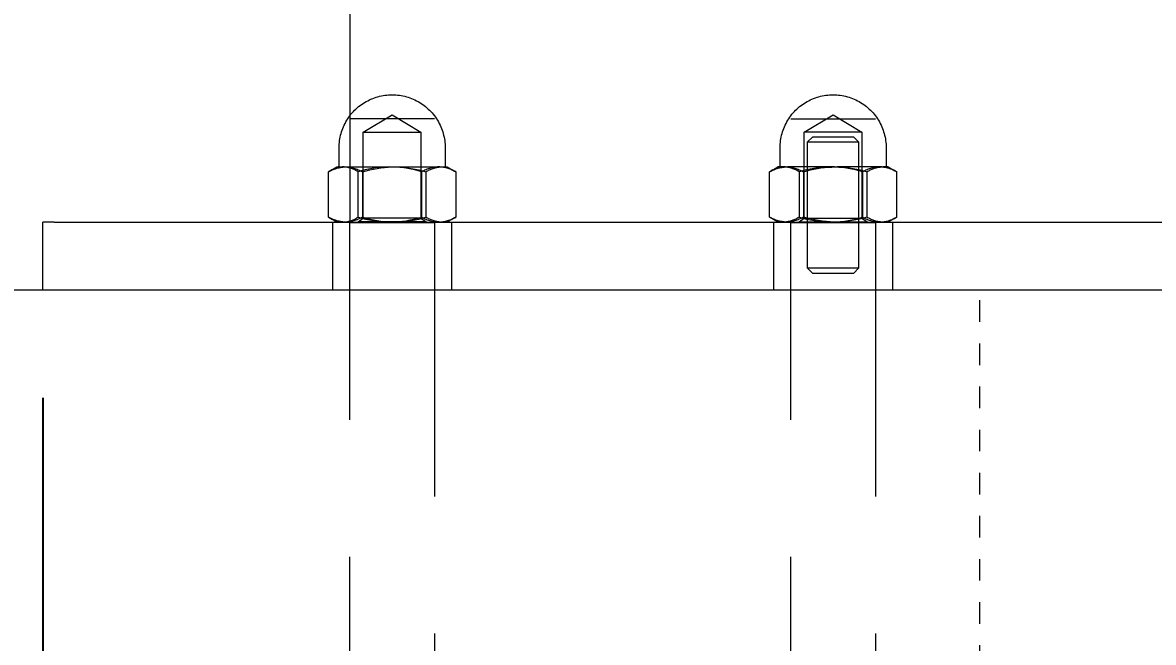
# Model space of a CAD drawing. Header units: inches. Extents: x -6 to 195, y -3 to 126.
# Drawn here: x 2.62 to 7.87, y 107 to 109.87 of the extents above; entities that cross this region are included whole.
import ezdxf

# ---------------------------------------------------------------- set-up
doc = ezdxf.new("R2010")
doc.units = ezdxf.units.IN
doc.linetypes.add('HIDDEN', pattern=[1.905, 1.27, -0.635])
for name, color, linetype, lineweight in [('ZANO_R', 7, 'Continuous', 0), ('ZANO_R_przerywana', 250, 'HIDDEN', 0), ('ZANO_W', 1, 'Continuous', 0)]:
    doc.layers.add(name, color=color, linetype=linetype, lineweight=lineweight)
doc.styles.get("Standard").update_dxf_attribs({"font": 'arial.ttf'})
doc.dimstyles.new('amerykanie', dxfattribs={"dimtxt": 50, "dimasz": 50, "dimexe": 0.5, "dimexo": 0.5, "dimgap": 1, "dimtad": 1, "dimdec": 0, "dimzin": 0, "dimlunit": 5, "dimtxsty": 'Standard', "dimcen": 0.09, "dimclrd": 1, "dimclre": 1, "dimclrt": 1, "dimazin": 0, "dimtfac": 1, "dimtdec": 0, "dimtmove": 0, "dimatfit": 3, "dimfxl": 1, "dimtzin": 0, "dimarcsym": 1})

# ---------------------------------------------------------------- blocks, each defined once
blk = doc.blocks.new('*D376')
at = {"layer": 'ZANO_W', "color": 1, "lineweight": -2}
for p, q in [((4.1156, 126.3483), (-3.0009, 126.3483)), ((-2.5009, 125.3483), (-2.5009, 109.6318)), ((2.2144, 108.6318), (-3.0009, 108.6318))]:
    blk.add_line(p, q, dxfattribs=at)
at = {"layer": 'ZANO_W', "color": 1}
for points in [[(-2.3342, 125.3483), (-2.6676, 125.3483), (-2.5009, 126.3483)], [(-2.6676, 109.6318), (-2.3342, 109.6318), (-2.5009, 108.6318)]]:
    blk.add_solid(points, dxfattribs=at)
at = {"layer": 'ZANO_W', "color": 1, "insert": (-3.8411, 117.49), "char_height": 1.625, "attachment_point": 5, "rotation": 90}
blk.add_mtext('17 11/16', dxfattribs=at)
blk = doc.blocks.new('*D377')
at = {"layer": 'ZANO_W', "color": 1, "lineweight": -2}
for p, q in [((2.7144, 108.1318), (2.7144, 100.9072)), ((82.5541, 108.1318), (82.5541, 100.9072)), ((3.7144, 101.4072), (81.5541, 101.4072))]:
    blk.add_line(p, q, dxfattribs=at)
at = {"layer": 'ZANO_W', "color": 1}
for points in [[(3.7144, 101.5739), (3.7144, 101.2405), (2.7144, 101.4072)], [(81.5541, 101.2405), (81.5541, 101.5739), (82.5541, 101.4072)]]:
    blk.add_solid(points, dxfattribs=at)
at = {"layer": 'ZANO_W', "color": 1, "insert": (42.6343, 102.748), "char_height": 1.625, "attachment_point": 5}
blk.add_mtext('79 13/16', dxfattribs=at)

msp = doc.modelspace()

# ---------------------------------------------------------------- linework, layer by layer
at = {"layer": 'ZANO_R'}
for p, q in [((4.13874, 124.45853), (4.13874, 109.43971)), ((4.28487, 109.53212), (4.29312, 109.53369)), ((4.29312, 109.53369), (4.30143, 109.53497)), ((4.30143, 109.53497), (4.30977, 109.53597)), ((4.30977, 109.53597), (4.31814, 109.53669)), ((4.31814, 109.53669), (4.32653, 109.53712)), ((4.32653, 109.53712), (4.33493, 109.53726)), ((4.33493, 109.53726), (4.34333, 109.53712)), ((4.34333, 109.53712), (4.35172, 109.53669)), ((4.35172, 109.53669), (4.3601, 109.53597)), ((4.3601, 109.53597), (4.36844, 109.53497)), ((4.36844, 109.53497), (4.37674, 109.53369)), ((4.37674, 109.53369), (4.385, 109.53212)), ((4.17322, 109.47666), (4.17964, 109.48208)), ((4.17964, 109.48208), (4.18625, 109.48727)), ((4.18625, 109.48727), (4.19303, 109.49223)), ((4.19303, 109.49223), (4.19998, 109.49696)), ((4.19998, 109.49696), (4.20708, 109.50144)), ((4.20708, 109.50144), (4.21433, 109.50569)), ((4.21433, 109.50569), (4.22173, 109.50968)), ((4.22173, 109.50968), (4.22925, 109.51341)), ((4.22925, 109.51341), (4.2369, 109.51689)), ((4.2369, 109.51689), (4.24466, 109.52011)), ((4.24466, 109.52011), (4.25253, 109.52306)), ((4.25253, 109.52306), (4.26049, 109.52574)), ((4.26049, 109.52574), (4.26855, 109.52814)), ((4.26855, 109.52814), (4.27667, 109.53027)), ((4.27667, 109.53027), (4.28487, 109.53212)), ((4.385, 109.53212), (4.39319, 109.53027)), ((4.39319, 109.53027), (4.40132, 109.52814)), ((4.40132, 109.52814), (4.40937, 109.52574)), ((4.40937, 109.52574), (4.41733, 109.52306)), ((4.41733, 109.52306), (4.4252, 109.52011)), ((4.4252, 109.52011), (4.43296, 109.51689)), ((4.43296, 109.51689), (4.44061, 109.51341)), ((4.44061, 109.51341), (4.44814, 109.50968)), ((4.44814, 109.50968), (4.45553, 109.50569)), ((4.45553, 109.50569), (4.46278, 109.50144)), ((4.46278, 109.50144), (4.46989, 109.49696)), ((4.46989, 109.49696), (4.47683, 109.49223)), ((4.47683, 109.49223), (4.48361, 109.48727)), ((4.48361, 109.48727), (4.49022, 109.48208)), ((4.49022, 109.48208), (4.49665, 109.47666)), ((4.12918, 109.42616), (4.13391, 109.4331)), ((4.13391, 109.4331), (4.13887, 109.43988)), ((4.13887, 109.43988), (4.14406, 109.44649)), ((4.14406, 109.44649), (4.14947, 109.45292)), ((4.14947, 109.45292), (4.1551, 109.45915)), ((4.1551, 109.45915), (4.16094, 109.46519)), ((4.16094, 109.46519), (4.16698, 109.47103)), ((4.16698, 109.47103), (4.17322, 109.47666)), ((4.49665, 109.47666), (4.50288, 109.47103)), ((4.50288, 109.47103), (4.50893, 109.46519)), ((4.50893, 109.46519), (4.51476, 109.45915)), ((4.51476, 109.45915), (4.52039, 109.45292)), ((4.52039, 109.45292), (4.52581, 109.44649)), ((4.52581, 109.44649), (4.531, 109.43988)), ((4.531, 109.43988), (4.53596, 109.4331)), ((4.53596, 109.4331), (4.54069, 109.42616)), ((4.10308, 109.3736), (4.10603, 109.38147)), ((4.10603, 109.38147), (4.10924, 109.38923)), ((4.10924, 109.38923), (4.11272, 109.39688)), ((4.11272, 109.39688), (4.11646, 109.40441)), ((4.11646, 109.40441), (4.12045, 109.4118)), ((4.12045, 109.4118), (4.12469, 109.41905)), ((4.12469, 109.41905), (4.12918, 109.42616)), ((4.54069, 109.42616), (4.54517, 109.41905)), ((4.54517, 109.41905), (4.54942, 109.4118)), ((4.54942, 109.4118), (4.55341, 109.40441)), ((4.55341, 109.40441), (4.55715, 109.39688)), ((4.55715, 109.39688), (4.56062, 109.38923)), ((4.56062, 109.38923), (4.56384, 109.38147)), ((4.56384, 109.38147), (4.56679, 109.3736)), ((4.09016, 109.31637), (4.09116, 109.32471)), ((4.09116, 109.32471), (4.09245, 109.33301)), ((4.09245, 109.33301), (4.09402, 109.34126)), ((4.09402, 109.34126), (4.09587, 109.34946)), ((4.09587, 109.34946), (4.09799, 109.35759)), ((4.09799, 109.35759), (4.1004, 109.36564)), ((4.1004, 109.36564), (4.10308, 109.3736)), ((4.56679, 109.3736), (4.56947, 109.36564)), ((4.56947, 109.36564), (4.57187, 109.35759)), ((4.57187, 109.35759), (4.574, 109.34946)), ((4.574, 109.34946), (4.57585, 109.34126)), ((4.57585, 109.34126), (4.57742, 109.33301)), ((4.57742, 109.33301), (4.5787, 109.32471)), ((4.5787, 109.32471), (4.57971, 109.31637)), ((4.08887, 109.2912), (4.08901, 109.2996)), ((4.08887, 109.20734), (4.08887, 109.2912)), ((4.08901, 109.2996), (4.08944, 109.30799)), ((4.08944, 109.30799), (4.09016, 109.31637)), ((4.57971, 109.31637), (4.58042, 109.30799)), ((4.58042, 109.30799), (4.58085, 109.2996)), ((4.58085, 109.2996), (4.581, 109.2912)), ((4.581, 109.2912), (4.581, 109.20734)), ((4.04327, 109.18215), (4.03967, 109.17976)), ((4.03967, 108.96957), (4.03967, 109.17976)), ((4.04694, 109.18441), (4.04327, 109.18215)), ((4.05069, 109.18656), (4.04694, 109.18441)), ((4.04809, 109.18476), (4.07903, 109.20262)), ((4.0545, 109.18857), (4.05069, 109.18656)), ((4.05838, 109.19046), (4.0545, 109.18857)), ((4.06232, 109.19222), (4.05838, 109.19046)), ((4.06632, 109.19385), (4.06232, 109.19222)), ((4.07037, 109.19535), (4.06632, 109.19385)), ((4.07446, 109.19671), (4.07037, 109.19535)), ((4.0786, 109.19794), (4.07446, 109.19671)), ((4.08278, 109.19903), (4.0786, 109.19794)), ((4.07903, 109.20262), (4.07903, 109.20262)), ((4.07903, 109.20262), (4.07903, 109.20262)), ((4.07903, 109.20262), (4.07903, 109.20262)), ((4.07903, 109.20262), (4.07904, 109.20262)), ((4.07904, 109.20262), (4.07909, 109.20262)), ((4.07909, 109.20262), (4.07937, 109.20262)), ((4.07937, 109.20262), (4.08059, 109.20262)), ((4.08059, 109.20262), (4.08556, 109.20262)), ((4.08699, 109.19998), (4.08278, 109.19903)), ((4.0848, 109.20269), (4.08496, 109.20271)), ((4.08496, 109.20271), (4.08512, 109.20274)), ((4.08512, 109.20274), (4.08528, 109.20277)), ((4.08528, 109.20277), (4.08543, 109.20281)), ((4.08543, 109.20281), (4.08559, 109.20286)), ((4.08556, 109.20262), (4.10476, 109.20262)), ((4.08559, 109.20286), (4.08574, 109.20291)), ((4.08574, 109.20291), (4.08589, 109.20297)), ((4.08589, 109.20297), (4.08604, 109.20303)), ((4.08604, 109.20303), (4.08618, 109.20309)), ((4.08618, 109.20309), (4.08633, 109.20316)), ((4.08633, 109.20316), (4.08647, 109.20324)), ((4.08647, 109.20324), (4.08661, 109.20332)), ((4.08661, 109.20332), (4.08675, 109.20341)), ((4.08675, 109.20341), (4.08688, 109.2035)), ((4.08688, 109.2035), (4.08701, 109.20359)), ((4.09123, 109.20079), (4.08699, 109.19998)), ((4.08701, 109.20359), (4.08714, 109.20369)), ((4.08714, 109.20369), (4.08726, 109.20379)), ((4.08726, 109.20379), (4.08738, 109.2039)), ((4.08738, 109.2039), (4.08749, 109.20401)), ((4.08749, 109.20401), (4.08761, 109.20413)), ((4.08761, 109.20413), (4.08771, 109.20425)), ((4.08771, 109.20425), (4.08782, 109.20437)), ((4.08782, 109.20437), (4.08792, 109.2045)), ((4.08792, 109.2045), (4.08801, 109.20463)), ((4.08801, 109.20463), (4.0881, 109.20476)), ((4.0881, 109.20476), (4.08819, 109.2049)), ((4.08819, 109.2049), (4.08827, 109.20503)), ((4.08827, 109.20503), (4.08835, 109.20518)), ((4.08835, 109.20518), (4.08842, 109.20532)), ((4.08842, 109.20532), (4.08848, 109.20547)), ((4.08848, 109.20547), (4.08854, 109.20562)), ((4.08854, 109.20562), (4.0886, 109.20577)), ((4.0886, 109.20577), (4.08865, 109.20592)), ((4.08865, 109.20592), (4.0887, 109.20607)), ((4.0887, 109.20607), (4.08874, 109.20623)), ((4.08874, 109.20623), (4.08877, 109.20639)), ((4.08877, 109.20639), (4.0888, 109.20654)), ((4.0888, 109.20654), (4.08883, 109.2067)), ((4.08883, 109.2067), (4.08885, 109.20686)), ((4.08885, 109.20686), (4.08886, 109.20702)), ((4.08886, 109.20702), (4.08887, 109.20718)), ((4.08887, 109.20718), (4.08887, 109.20734)), ((4.09549, 109.20146), (4.09123, 109.20079)), ((4.09977, 109.20199), (4.09549, 109.20146)), ((4.10407, 109.20237), (4.09977, 109.20199)), ((4.10838, 109.20262), (4.10407, 109.20237)), ((4.11269, 109.20237), (4.10838, 109.20262)), ((4.11097, 109.20262), (4.31664, 109.20262)), ((4.11699, 109.20199), (4.11269, 109.20237)), ((4.12127, 109.20146), (4.11699, 109.20199)), ((4.12553, 109.20079), (4.12127, 109.20146)), ((4.12977, 109.19998), (4.12553, 109.20079)), ((4.13398, 109.19903), (4.12977, 109.19998)), ((4.13816, 109.19794), (4.13398, 109.19903)), ((4.1423, 109.19671), (4.13816, 109.19794)), ((4.14639, 109.19535), (4.1423, 109.19671)), ((4.15044, 109.19386), (4.14639, 109.19535)), ((4.15444, 109.19223), (4.15044, 109.19386)), ((4.15838, 109.19046), (4.15444, 109.19223)), ((4.16225, 109.18857), (4.15838, 109.19046)), ((4.16607, 109.18656), (4.16225, 109.18857)), ((4.16982, 109.18441), (4.16607, 109.18656)), ((4.17349, 109.18215), (4.16982, 109.18441)), ((4.17709, 109.17976), (4.17349, 109.18215)), ((4.19309, 109.18437), (4.17709, 109.17976)), ((4.17709, 108.96957), (4.17709, 109.17976)), ((4.20923, 109.18847), (4.19309, 109.18437)), ((4.2255, 109.19205), (4.20923, 109.18847)), ((4.24187, 109.19512), (4.2255, 109.19205)), ((4.25832, 109.19767), (4.24187, 109.19512)), ((4.27485, 109.19969), (4.25832, 109.19767)), ((4.29144, 109.20119), (4.27485, 109.19969)), ((4.30807, 109.20217), (4.29144, 109.20119)), ((4.32472, 109.20262), (4.30807, 109.20217)), ((4.34136, 109.20217), (4.32472, 109.20262)), ((4.32903, 109.20262), (4.54687, 109.20262)), ((4.35799, 109.20119), (4.34136, 109.20217)), ((4.37457, 109.19969), (4.35799, 109.20119)), ((4.39111, 109.19766), (4.37457, 109.19969)), ((4.40756, 109.19511), (4.39111, 109.19766)), ((4.42393, 109.19205), (4.40756, 109.19511)), ((4.4402, 109.18846), (4.42393, 109.19205)), ((4.45634, 109.18437), (4.4402, 109.18846)), ((4.47234, 109.17976), (4.45634, 109.18437)), ((4.47716, 109.18249), (4.47234, 109.17976)), ((4.47234, 108.96957), (4.47234, 109.17976)), ((4.48206, 109.18506), (4.47716, 109.18249)), ((4.48705, 109.18747), (4.48206, 109.18506)), ((4.49211, 109.1897), (4.48705, 109.18747)), ((4.49725, 109.19177), (4.49211, 109.1897)), ((4.50245, 109.19366), (4.49725, 109.19177)), ((4.50771, 109.19537), (4.50245, 109.19366)), ((4.51303, 109.19691), (4.50771, 109.19537)), ((4.5184, 109.19828), (4.51303, 109.19691)), ((4.5238, 109.19946), (4.5184, 109.19828)), ((4.52925, 109.20046), (4.5238, 109.19946)), ((4.53472, 109.20127), (4.52925, 109.20046)), ((4.54022, 109.20191), (4.53472, 109.20127)), ((4.54574, 109.20235), (4.54022, 109.20191)), ((4.55127, 109.20262), (4.54574, 109.20235)), ((4.5568, 109.20235), (4.55127, 109.20262)), ((4.55354, 109.20262), (4.59083, 109.20262)), ((4.56231, 109.20191), (4.5568, 109.20235)), ((4.56781, 109.20127), (4.56231, 109.20191)), ((4.57329, 109.20046), (4.56781, 109.20127)), ((4.57873, 109.19946), (4.57329, 109.20046)), ((4.58414, 109.19828), (4.57873, 109.19946)), ((4.581, 109.20734), (4.581, 109.20718)), ((4.581, 109.20718), (4.58101, 109.20702)), ((4.58101, 109.20702), (4.58102, 109.20685)), ((4.58102, 109.20685), (4.58104, 109.20669)), ((4.58104, 109.20669), (4.58107, 109.20653)), ((4.58107, 109.20653), (4.5811, 109.20637)), ((4.5811, 109.20637), (4.58113, 109.20621)), ((4.58113, 109.20621), (4.58117, 109.20605)), ((4.58117, 109.20605), (4.58122, 109.2059)), ((4.58122, 109.2059), (4.58128, 109.20574)), ((4.58128, 109.20574), (4.58133, 109.20559)), ((4.58133, 109.20559), (4.5814, 109.20544)), ((4.5814, 109.20544), (4.58146, 109.20529)), ((4.58146, 109.20529), (4.58154, 109.20514)), ((4.58154, 109.20514), (4.58162, 109.205)), ((4.58162, 109.205), (4.5817, 109.20486)), ((4.5817, 109.20486), (4.58179, 109.20472)), ((4.58179, 109.20472), (4.58188, 109.20459)), ((4.58188, 109.20459), (4.58198, 109.20446)), ((4.58198, 109.20446), (4.58208, 109.20433)), ((4.58208, 109.20433), (4.58219, 109.20421)), ((4.58219, 109.20421), (4.5823, 109.20409)), ((4.5823, 109.20409), (4.58241, 109.20397)), ((4.58241, 109.20397), (4.58253, 109.20386)), ((4.58253, 109.20386), (4.58265, 109.20375)), ((4.58265, 109.20375), (4.58278, 109.20364)), ((4.58278, 109.20364), (4.58291, 109.20355)), ((4.58291, 109.20355), (4.58304, 109.20345)), ((4.58304, 109.20345), (4.58318, 109.20336)), ((4.58318, 109.20336), (4.58332, 109.20327)), ((4.58332, 109.20327), (4.58346, 109.20319)), ((4.58346, 109.20319), (4.58361, 109.20312)), ((4.58361, 109.20312), (4.58375, 109.20305)), ((4.58375, 109.20305), (4.5839, 109.20298)), ((4.5839, 109.20298), (4.58405, 109.20292)), ((4.58405, 109.20292), (4.58421, 109.20287)), ((4.58951, 109.19692), (4.58414, 109.19828)), ((4.58421, 109.20287), (4.58436, 109.20282)), ((4.58436, 109.20282), (4.58452, 109.20277)), ((4.58452, 109.20277), (4.58468, 109.20273)), ((4.58468, 109.20273), (4.58484, 109.2027)), ((4.59482, 109.19538), (4.58951, 109.19692)), ((4.59084, 109.20262), (4.62399, 109.18348)), ((4.60009, 109.19366), (4.59482, 109.19538)), ((4.60529, 109.19177), (4.60009, 109.19366)), ((4.61042, 109.1897), (4.60529, 109.19177)), ((4.61549, 109.18747), (4.61042, 109.1897)), ((4.62047, 109.18506), (4.61549, 109.18747)), ((4.62538, 109.18249), (4.62047, 109.18506)), ((4.62399, 109.18348), (4.63019, 109.17976)), ((4.63019, 109.17976), (4.62538, 109.18249)), ((4.63019, 109.17976), (4.63019, 108.96957)), ((4.03967, 108.96957), (4.04341, 108.96711)), ((4.04341, 108.96711), (4.04723, 108.96477)), ((4.04723, 108.96477), (4.05112, 108.96256)), ((4.07903, 108.94671), (4.04811, 108.96456)), ((4.05112, 108.96256), (4.05509, 108.96049)), ((4.05509, 108.96049), (4.05912, 108.95856)), ((4.05912, 108.95856), (4.06322, 108.95676)), ((4.06322, 108.95676), (4.06738, 108.9551)), ((4.15044, 108.95548), (4.15443, 108.95711)), ((4.15443, 108.95711), (4.15837, 108.95887)), ((4.15837, 108.95887), (4.16225, 108.96076)), ((4.16225, 108.96076), (4.16607, 108.96278)), ((4.16607, 108.96278), (4.16982, 108.96492)), ((4.16982, 108.96492), (4.17349, 108.96718)), ((4.17349, 108.96718), (4.17709, 108.96957)), ((4.17709, 108.96957), (4.19451, 108.96459)), ((4.19451, 108.96459), (4.2121, 108.96022)), ((4.2121, 108.96022), (4.22982, 108.95644)), ((4.22982, 108.95644), (4.24767, 108.95327)), ((4.40128, 108.9532), (4.41925, 108.95637)), ((4.41925, 108.95637), (4.4371, 108.96016)), ((4.4371, 108.96016), (4.4548, 108.96456)), ((4.4548, 108.96456), (4.47234, 108.96957)), ((4.47234, 108.96957), (4.47724, 108.96682)), ((4.47724, 108.96682), (4.48222, 108.96423)), ((4.48222, 108.96423), (4.48729, 108.9618)), ((4.48729, 108.9618), (4.49244, 108.95955)), ((4.49244, 108.95955), (4.49765, 108.95747)), ((4.49765, 108.95747), (4.50294, 108.95556)), ((4.50294, 108.95556), (4.50828, 108.95383)), ((4.62399, 108.96586), (4.59084, 108.94671)), ((4.59875, 108.95525), (4.60419, 108.95718)), ((4.60419, 108.95718), (4.60955, 108.95929)), ((4.60955, 108.95929), (4.61484, 108.9616)), ((4.61484, 108.9616), (4.62005, 108.96408)), ((4.62005, 108.96408), (4.62517, 108.96674)), ((4.63019, 108.96957), (4.62399, 108.96586)), ((4.62517, 108.96674), (4.63019, 108.96957)), ((2.71445, 108.63175), (2.71445, 108.94671)), ((2.7672, 108.94671), (2.71454, 108.94671)), ((2.7672, 108.94671), (11.23176, 108.94671)), ((4.06738, 108.9551), (4.07159, 108.95358)), ((4.07159, 108.95358), (4.07585, 108.95221)), ((4.07585, 108.95221), (4.08015, 108.95098)), ((4.08015, 108.95098), (4.08449, 108.9499)), ((4.08449, 108.9499), (4.08887, 108.94897)), ((4.08887, 108.94897), (4.09328, 108.94818)), ((4.09328, 108.94818), (4.09771, 108.94755)), ((4.09771, 108.94755), (4.10216, 108.94706)), ((4.10216, 108.94706), (4.10662, 108.94673)), ((4.10838, 108.94671), (4.11269, 108.94696)), ((4.11269, 108.94696), (4.11699, 108.94734)), ((4.11699, 108.94734), (4.12127, 108.94787)), ((4.12127, 108.94787), (4.12553, 108.94854)), ((4.12553, 108.94854), (4.12977, 108.94935)), ((4.12977, 108.94935), (4.13398, 108.9503)), ((4.13398, 108.9503), (4.13816, 108.95139)), ((4.13816, 108.95139), (4.1423, 108.95262)), ((4.1423, 108.95262), (4.14639, 108.95398)), ((4.14639, 108.95398), (4.15044, 108.95548)), ((4.24767, 108.95327), (4.26561, 108.95072)), ((4.26561, 108.95072), (4.28363, 108.94877)), ((4.28363, 108.94877), (4.3017, 108.94745)), ((4.3017, 108.94745), (4.31981, 108.94674)), ((4.32864, 108.94673), (4.34688, 108.94741)), ((4.34688, 108.94741), (4.36507, 108.94871)), ((4.36507, 108.94871), (4.38322, 108.95064)), ((4.38322, 108.95064), (4.40128, 108.9532)), ((4.50828, 108.95383), (4.51368, 108.95228)), ((4.51368, 108.95228), (4.51912, 108.9509)), ((4.51912, 108.9509), (4.52461, 108.94971)), ((4.52461, 108.94971), (4.53014, 108.94871)), ((4.53014, 108.94871), (4.5357, 108.94788)), ((4.5357, 108.94788), (4.54128, 108.94724)), ((4.54128, 108.94724), (4.54687, 108.94679)), ((4.55354, 108.94673), (4.5593, 108.94711)), ((4.5593, 108.94711), (4.56504, 108.94769)), ((4.56504, 108.94769), (4.57075, 108.94846)), ((4.57075, 108.94846), (4.57644, 108.94943)), ((4.57644, 108.94943), (4.58209, 108.9506)), ((4.58209, 108.9506), (4.58769, 108.95195)), ((4.58769, 108.95195), (4.59325, 108.95351)), ((4.59325, 108.95351), (4.59875, 108.95525)), ((-1.4632, 108.63175), (10.34783, 108.63175))]:
    msp.add_line(p, q, dxfattribs=at)
msp.add_lwpolyline([(-5.57761, 108.63175), (188.97026, 108.63175)], dxfattribs=at)
at = {"layer": 'ZANO_R_przerywana'}
for p, q in [((6.3306, 109.53212), (6.33885, 109.53369)), ((6.33885, 109.53369), (6.34716, 109.53497)), ((6.34716, 109.53497), (6.3555, 109.53597)), ((6.3555, 109.53597), (6.36387, 109.53669)), ((6.36387, 109.53669), (6.37226, 109.53712)), ((6.37226, 109.53712), (6.38066, 109.53726)), ((6.38066, 109.53726), (6.38906, 109.53712)), ((6.38906, 109.53712), (6.39745, 109.53669)), ((6.39745, 109.53669), (6.40583, 109.53597)), ((6.40583, 109.53597), (6.41417, 109.53497)), ((6.41417, 109.53497), (6.42247, 109.53369)), ((6.42247, 109.53369), (6.43073, 109.53212)), ((6.21895, 109.47666), (6.22537, 109.48208)), ((6.22537, 109.48208), (6.23198, 109.48727)), ((6.23198, 109.48727), (6.23876, 109.49223)), ((6.23876, 109.49223), (6.24571, 109.49696)), ((6.24571, 109.49696), (6.25281, 109.50144)), ((6.25281, 109.50144), (6.26006, 109.50569)), ((6.26006, 109.50569), (6.26746, 109.50968)), ((6.26746, 109.50968), (6.27498, 109.51341)), ((6.27498, 109.51341), (6.28263, 109.51689)), ((6.28263, 109.51689), (6.29039, 109.52011)), ((6.29039, 109.52011), (6.29826, 109.52306)), ((6.29826, 109.52306), (6.30622, 109.52574)), ((6.30622, 109.52574), (6.31428, 109.52814)), ((6.31428, 109.52814), (6.3224, 109.53027)), ((6.3224, 109.53027), (6.3306, 109.53212)), ((6.43073, 109.53212), (6.43892, 109.53027)), ((6.43892, 109.53027), (6.44705, 109.52814)), ((6.44705, 109.52814), (6.4551, 109.52574)), ((6.4551, 109.52574), (6.46306, 109.52306)), ((6.46306, 109.52306), (6.47093, 109.52011)), ((6.47093, 109.52011), (6.47869, 109.51689)), ((6.47869, 109.51689), (6.48634, 109.51341)), ((6.48634, 109.51341), (6.49387, 109.50968)), ((6.49387, 109.50968), (6.50126, 109.50569)), ((6.50126, 109.50569), (6.50851, 109.50144)), ((6.50851, 109.50144), (6.51562, 109.49696)), ((6.51562, 109.49696), (6.52256, 109.49223)), ((6.52256, 109.49223), (6.52934, 109.48727)), ((6.52934, 109.48727), (6.53595, 109.48208)), ((6.53595, 109.48208), (6.54238, 109.47666)), ((4.13874, 109.43971), (4.13874, 108.94671)), ((4.20115, 109.36408), (4.33493, 109.44447)), ((4.33493, 109.44447), (4.46871, 109.36408)), ((6.17491, 109.42616), (6.17964, 109.4331)), ((6.17964, 109.4331), (6.1846, 109.43988)), ((6.1846, 109.43988), (6.18979, 109.44649)), ((6.18979, 109.44649), (6.1952, 109.45292)), ((6.1952, 109.45292), (6.20083, 109.45915)), ((6.20083, 109.45915), (6.20667, 109.46519)), ((6.20667, 109.46519), (6.21271, 109.47103)), ((6.21271, 109.47103), (6.21895, 109.47666)), ((6.2469, 109.36409), (6.38066, 109.44447)), ((6.38066, 109.44447), (6.51442, 109.36409)), ((6.54238, 109.47666), (6.54861, 109.47103)), ((6.54861, 109.47103), (6.55465, 109.46519)), ((6.55465, 109.46519), (6.56049, 109.45915)), ((6.56049, 109.45915), (6.56612, 109.45292)), ((6.56612, 109.45292), (6.57154, 109.44649)), ((6.57154, 109.44649), (6.57673, 109.43988)), ((6.57673, 109.43988), (6.58169, 109.4331)), ((6.58169, 109.4331), (6.58642, 109.42616)), ((4.39719, 109.42593), (4.13812, 109.42593)), ((4.49382, 109.42593), (4.39719, 109.42593)), ((4.52287, 109.42593), (4.49382, 109.42593)), ((4.52987, 109.42593), (4.52287, 109.42593)), ((4.53143, 109.42593), (4.52987, 109.42593)), ((4.53174, 109.42593), (4.53143, 109.42593)), ((4.53178, 109.42593), (4.53174, 109.42593)), ((4.53175, 109.42593), (4.53177, 109.42593)), ((4.53177, 109.42593), (4.53178, 109.42593)), ((4.53178, 109.42593), (4.53178, 109.42593)), ((6.14881, 109.3736), (6.15175, 109.38147)), ((6.15175, 109.38147), (6.15497, 109.38923)), ((6.15497, 109.38923), (6.15845, 109.39688)), ((6.15845, 109.39688), (6.16219, 109.40441)), ((6.16219, 109.40441), (6.16618, 109.4118)), ((6.16618, 109.4118), (6.17042, 109.41905)), ((6.17042, 109.41905), (6.17491, 109.42616)), ((6.18382, 109.42593), (6.51126, 109.42593)), ((6.51126, 109.42593), (6.57751, 109.42593)), ((6.58642, 109.42616), (6.5909, 109.41905)), ((6.5909, 109.41905), (6.59515, 109.4118)), ((6.59515, 109.4118), (6.59914, 109.40441)), ((6.59914, 109.40441), (6.60288, 109.39688)), ((6.60288, 109.39688), (6.60635, 109.38923)), ((6.60635, 109.38923), (6.60957, 109.38147)), ((6.60957, 109.38147), (6.61252, 109.3736)), ((4.20107, 108.96425), (4.20107, 109.36404)), ((4.20108, 109.36404), (4.32959, 109.36404)), ((4.32959, 109.36404), (4.46879, 109.36404)), ((4.46879, 109.36404), (4.46879, 109.36404)), ((4.46879, 109.36404), (4.46879, 108.96425)), ((6.13589, 109.31637), (6.13689, 109.32471)), ((6.13689, 109.32471), (6.13818, 109.33301)), ((6.13818, 109.33301), (6.13975, 109.34126)), ((6.13975, 109.34126), (6.1416, 109.34946)), ((6.1416, 109.34946), (6.14372, 109.35759)), ((6.14372, 109.35759), (6.14613, 109.36564)), ((6.14613, 109.36564), (6.14881, 109.3736)), ((6.2468, 108.96425), (6.2468, 109.36404)), ((6.49917, 109.36404), (6.24681, 109.36404)), ((6.24681, 109.36404), (6.24681, 109.36404)), ((6.26255, 109.31858), (6.28438, 109.34041)), ((6.4288, 109.34041), (6.28438, 109.34041)), ((6.47694, 109.34041), (6.4288, 109.34041)), ((6.47694, 109.34041), (6.49877, 109.31858)), ((6.51452, 109.36404), (6.49917, 109.36404)), ((6.51452, 109.36404), (6.51452, 108.96425)), ((6.61252, 109.3736), (6.6152, 109.36564)), ((6.6152, 109.36564), (6.6176, 109.35759)), ((6.6176, 109.35759), (6.61973, 109.34946)), ((6.61973, 109.34946), (6.62158, 109.34126)), ((6.62158, 109.34126), (6.62315, 109.33301)), ((6.62315, 109.33301), (6.62443, 109.32471)), ((6.62443, 109.32471), (6.62544, 109.31637)), ((6.1346, 109.2912), (6.13474, 109.2996)), ((6.1346, 109.20734), (6.1346, 109.2912)), ((6.13474, 109.2996), (6.13517, 109.30799)), ((6.13517, 109.30799), (6.13589, 109.31637)), ((6.26255, 109.31858), (6.43972, 109.31858)), ((6.26255, 108.73232), (6.26255, 109.31858)), ((6.43972, 109.31858), (6.49877, 109.31858)), ((6.49877, 109.31858), (6.49877, 108.73232)), ((6.62544, 109.31637), (6.62615, 109.30799)), ((6.62615, 109.30799), (6.62658, 109.2996)), ((6.62658, 109.2996), (6.62673, 109.2912)), ((6.62673, 109.2912), (6.62673, 109.20734)), ((4.03967, 109.17976), (4.04485, 109.18266)), ((4.04485, 109.18266), (4.05013, 109.18538)), ((4.05013, 109.18538), (4.0555, 109.18792)), ((4.0555, 109.18792), (4.06096, 109.19026)), ((4.06096, 109.19026), (4.06649, 109.19241)), ((4.06649, 109.19241), (4.0721, 109.19437)), ((4.0721, 109.19437), (4.07777, 109.19614)), ((4.07777, 109.19614), (4.0835, 109.1977)), ((4.0835, 109.1977), (4.08928, 109.19906)), ((4.08928, 109.19906), (4.0951, 109.20023)), ((4.0951, 109.20023), (4.10096, 109.20118)), ((4.10096, 109.20118), (4.10685, 109.20194)), ((4.10685, 109.20194), (4.11276, 109.20248)), ((4.11356, 109.20252), (4.11442, 109.20255)), ((4.12308, 109.20254), (4.12867, 109.20208)), ((4.12867, 109.20208), (4.13425, 109.20144)), ((4.13425, 109.20144), (4.1398, 109.20061)), ((4.1398, 109.20061), (4.14531, 109.19961)), ((4.14531, 109.19961), (4.1508, 109.19841)), ((4.1508, 109.19841), (4.15624, 109.19704)), ((4.15624, 109.19704), (4.16163, 109.19549)), ((4.16163, 109.19549), (4.16697, 109.19376)), ((4.16697, 109.19376), (4.17224, 109.19185)), ((4.17224, 109.19185), (4.17745, 109.18977)), ((4.17745, 109.18977), (4.18259, 109.18752)), ((4.18259, 109.18752), (4.18765, 109.1851)), ((4.18765, 109.1851), (4.19263, 109.18251)), ((4.19263, 109.18251), (4.19752, 109.17976)), ((4.19752, 109.17976), (4.21421, 109.18453)), ((4.19752, 109.17976), (4.19752, 108.96957)), ((4.21421, 109.18453), (4.23104, 109.18875)), ((4.23104, 109.18875), (4.248, 109.19242)), ((4.248, 109.19242), (4.26507, 109.19554)), ((4.26507, 109.19554), (4.28223, 109.19811)), ((4.28223, 109.19811), (4.29947, 109.20013)), ((4.29947, 109.20013), (4.31676, 109.20158)), ((4.31676, 109.20158), (4.3341, 109.20248)), ((4.3358, 109.20252), (4.33712, 109.20255)), ((4.35317, 109.20254), (4.37088, 109.20174)), ((4.37088, 109.20174), (4.38856, 109.20034)), ((4.38856, 109.20034), (4.40618, 109.19836)), ((4.40618, 109.19836), (4.42373, 109.1958)), ((4.42373, 109.1958), (4.44118, 109.19265)), ((4.44118, 109.19265), (4.45852, 109.18893)), ((4.45852, 109.18893), (4.47573, 109.18463)), ((4.47573, 109.18463), (4.49278, 109.17976)), ((4.49278, 109.17976), (4.49658, 109.18225)), ((4.49278, 108.96957), (4.49278, 109.17976)), ((4.49658, 109.18225), (4.50047, 109.18461)), ((4.50047, 109.18461), (4.50443, 109.18683)), ((4.50443, 109.18683), (4.50847, 109.18892)), ((4.50847, 109.18892), (4.51257, 109.19088)), ((4.51257, 109.19088), (4.51674, 109.19269)), ((4.51674, 109.19269), (4.52097, 109.19437)), ((4.52097, 109.19437), (4.52525, 109.1959)), ((4.52525, 109.1959), (4.52958, 109.19728)), ((4.52958, 109.19728), (4.53395, 109.19852)), ((4.53395, 109.19852), (4.53836, 109.19961)), ((4.53836, 109.19961), (4.54281, 109.20056)), ((4.54281, 109.20056), (4.54729, 109.20135)), ((4.54729, 109.20135), (4.55179, 109.20199)), ((4.55179, 109.20199), (4.5563, 109.20248)), ((4.5571, 109.20252), (4.55764, 109.20254)), ((4.5651, 109.20255), (4.56937, 109.2022)), ((4.56937, 109.2022), (4.57363, 109.2017)), ((4.57363, 109.2017), (4.57786, 109.20106)), ((4.57786, 109.20106), (4.58207, 109.20027)), ((4.58207, 109.20027), (4.58625, 109.19934)), ((4.58625, 109.19934), (4.5904, 109.19826)), ((4.5904, 109.19826), (4.5945, 109.19705)), ((4.5945, 109.19705), (4.59857, 109.1957)), ((4.59857, 109.1957), (4.60258, 109.19421)), ((4.60258, 109.19421), (4.60654, 109.19258)), ((4.60654, 109.19258), (4.61045, 109.19082)), ((4.61045, 109.19082), (4.61429, 109.18892)), ((4.61429, 109.18892), (4.61806, 109.1869)), ((4.61806, 109.1869), (4.62176, 109.18475)), ((6.0916, 109.18348), (6.0854, 109.17976)), ((6.0854, 109.17976), (6.09022, 109.18249)), ((6.0854, 108.96957), (6.0854, 109.17976)), ((6.09022, 109.18249), (6.09512, 109.18506)), ((6.0916, 109.18348), (6.12476, 109.20262)), ((6.09747, 109.18687), (6.09376, 109.18471)), ((6.09512, 109.18506), (6.10011, 109.18747)), ((6.10125, 109.18889), (6.09747, 109.18687)), ((6.10011, 109.18747), (6.10517, 109.1897)), ((6.10509, 109.19079), (6.10125, 109.18889)), ((6.109, 109.19256), (6.10509, 109.19079)), ((6.10517, 109.1897), (6.11031, 109.19177)), ((6.11297, 109.19419), (6.109, 109.19256)), ((6.11031, 109.19177), (6.11551, 109.19366)), ((6.11699, 109.19568), (6.11297, 109.19419)), ((6.11551, 109.19366), (6.12077, 109.19538)), ((6.12106, 109.19704), (6.11699, 109.19568)), ((6.12077, 109.19538), (6.12609, 109.19692)), ((6.12517, 109.19825), (6.12106, 109.19704)), ((6.16014, 109.20262), (6.12476, 109.20262)), ((6.12932, 109.19933), (6.12517, 109.19825)), ((6.12609, 109.19692), (6.13145, 109.19828)), ((6.1335, 109.20026), (6.12932, 109.19933)), ((6.13021, 109.20268), (6.1346, 109.20734)), ((6.13145, 109.19828), (6.13686, 109.19946)), ((6.13772, 109.20105), (6.1335, 109.20026)), ((6.13686, 109.19946), (6.14231, 109.20046)), ((6.14196, 109.20169), (6.13772, 109.20105)), ((6.14622, 109.20219), (6.14196, 109.20169)), ((6.14231, 109.20046), (6.14778, 109.20127)), ((6.15049, 109.20255), (6.14622, 109.20219)), ((6.14778, 109.20127), (6.15328, 109.20191)), ((6.15328, 109.20191), (6.1588, 109.20235)), ((6.15846, 109.20252), (6.15615, 109.2026)), ((6.1588, 109.20235), (6.16433, 109.20262)), ((6.16381, 109.20199), (6.15929, 109.20248)), ((6.16831, 109.20135), (6.16381, 109.20199)), ((6.16433, 109.20262), (6.16986, 109.20235)), ((6.17279, 109.20056), (6.16831, 109.20135)), ((6.38657, 109.20262), (6.16872, 109.20262)), ((6.16986, 109.20235), (6.17537, 109.20191)), ((6.17723, 109.19961), (6.17279, 109.20056)), ((6.17537, 109.20191), (6.18087, 109.20127)), ((6.18164, 109.19852), (6.17723, 109.19961)), ((6.18087, 109.20127), (6.18635, 109.20046)), ((6.18602, 109.19728), (6.18164, 109.19852)), ((6.19035, 109.1959), (6.18602, 109.19728)), ((6.18635, 109.20046), (6.19179, 109.19946)), ((6.19463, 109.19437), (6.19035, 109.1959)), ((6.19179, 109.19946), (6.1972, 109.19828)), ((6.19885, 109.19269), (6.19463, 109.19437)), ((6.1972, 109.19828), (6.20256, 109.19691)), ((6.20302, 109.19088), (6.19885, 109.19269)), ((6.20256, 109.19691), (6.20788, 109.19537)), ((6.20713, 109.18893), (6.20302, 109.19088)), ((6.21116, 109.18683), (6.20713, 109.18893)), ((6.20788, 109.19537), (6.21314, 109.19366)), ((6.21512, 109.18461), (6.21116, 109.18683)), ((6.21314, 109.19366), (6.21835, 109.19177)), ((6.21901, 109.18225), (6.21512, 109.18461)), ((6.21835, 109.19177), (6.22348, 109.1897)), ((6.22282, 109.17976), (6.21901, 109.18225)), ((6.23987, 109.18463), (6.22282, 109.17976)), ((6.22282, 109.17976), (6.22282, 108.96957)), ((6.22348, 109.1897), (6.22855, 109.18747)), ((6.22855, 109.18747), (6.23353, 109.18506)), ((6.23353, 109.18506), (6.23844, 109.18249)), ((6.23844, 109.18249), (6.24325, 109.17976)), ((6.25707, 109.18893), (6.23987, 109.18463)), ((6.24325, 109.17976), (6.25925, 109.18437)), ((6.24325, 109.17976), (6.24325, 108.96957)), ((6.27441, 109.19265), (6.25707, 109.18893)), ((6.25925, 109.18437), (6.2754, 109.18846)), ((6.29186, 109.1958), (6.27441, 109.19265)), ((6.2754, 109.18846), (6.29166, 109.19205)), ((6.29166, 109.19205), (6.30803, 109.19512)), ((6.30941, 109.19836), (6.29186, 109.1958)), ((6.30803, 109.19512), (6.32449, 109.19766)), ((6.32703, 109.20035), (6.30941, 109.19836)), ((6.32449, 109.19766), (6.34102, 109.19969)), ((6.34471, 109.20174), (6.32703, 109.20035)), ((6.34102, 109.19969), (6.35761, 109.20119)), ((6.36243, 109.20255), (6.34471, 109.20174)), ((6.35761, 109.20119), (6.37423, 109.20217)), ((6.37423, 109.20217), (6.39088, 109.20262)), ((6.37986, 109.20252), (6.37847, 109.20255)), ((6.3988, 109.20159), (6.38146, 109.20248)), ((6.39088, 109.20262), (6.40753, 109.20217)), ((6.41609, 109.20013), (6.3988, 109.20159)), ((6.60522, 109.20262), (6.3989, 109.20262)), ((6.40753, 109.20217), (6.42415, 109.20119)), ((6.43334, 109.19812), (6.41609, 109.20013)), ((6.42415, 109.20119), (6.44074, 109.19969)), ((6.4505, 109.19555), (6.43334, 109.19812)), ((6.44074, 109.19969), (6.45727, 109.19766)), ((6.46758, 109.19242), (6.4505, 109.19555)), ((6.45727, 109.19766), (6.47373, 109.19512)), ((6.48454, 109.18875), (6.46758, 109.19242)), ((6.47373, 109.19512), (6.4901, 109.19205)), ((6.50138, 109.18453), (6.48454, 109.18875)), ((6.4901, 109.19205), (6.50636, 109.18846)), ((6.51807, 109.17976), (6.50138, 109.18453)), ((6.50636, 109.18846), (6.5225, 109.18437)), ((6.52297, 109.18252), (6.51807, 109.17976)), ((6.51807, 108.96957), (6.51807, 109.17976)), ((6.5225, 109.18437), (6.53851, 109.17976)), ((6.52795, 109.18511), (6.52297, 109.18252)), ((6.53302, 109.18753), (6.52795, 109.18511)), ((6.53817, 109.18978), (6.53302, 109.18753)), ((6.54338, 109.19186), (6.53817, 109.18978)), ((6.53851, 109.17976), (6.54211, 109.18215)), ((6.53851, 108.96957), (6.53851, 109.17976)), ((6.54211, 109.18215), (6.54578, 109.18441)), ((6.54867, 109.19377), (6.54338, 109.19186)), ((6.54578, 109.18441), (6.54953, 109.18655)), ((6.55401, 109.1955), (6.54867, 109.19377)), ((6.54953, 109.18655), (6.55334, 109.18857)), ((6.55334, 109.18857), (6.55722, 109.19046)), ((6.55941, 109.19706), (6.55401, 109.1955)), ((6.55722, 109.19046), (6.56116, 109.19222)), ((6.56485, 109.19843), (6.55941, 109.19706)), ((6.56116, 109.19222), (6.56516, 109.19385)), ((6.57034, 109.19962), (6.56485, 109.19843)), ((6.56516, 109.19385), (6.5692, 109.19535)), ((6.5692, 109.19535), (6.5733, 109.19671)), ((6.57587, 109.20063), (6.57034, 109.19962)), ((6.5733, 109.19671), (6.57744, 109.19794)), ((6.58143, 109.20145), (6.57587, 109.20063)), ((6.57744, 109.19794), (6.58161, 109.19903)), ((6.58701, 109.20209), (6.58143, 109.20145)), ((6.58161, 109.19903), (6.58582, 109.19998)), ((6.58582, 109.19998), (6.59006, 109.20079)), ((6.59261, 109.20254), (6.58701, 109.20209)), ((6.59006, 109.20079), (6.59432, 109.20146)), ((6.59432, 109.20146), (6.59861, 109.20199)), ((6.59861, 109.20199), (6.60291, 109.20237)), ((6.60203, 109.20252), (6.60118, 109.20255)), ((6.60876, 109.20193), (6.60285, 109.20248)), ((6.60291, 109.20237), (6.60721, 109.20262)), ((6.60721, 109.20262), (6.61152, 109.20238)), ((6.61465, 109.20118), (6.60876, 109.20193)), ((6.63012, 109.20262), (6.61114, 109.20262)), ((6.61152, 109.20238), (6.61582, 109.20199)), ((6.62051, 109.20022), (6.61465, 109.20118)), ((6.61582, 109.20199), (6.62011, 109.20146)), ((6.62011, 109.20146), (6.62437, 109.20079)), ((6.62633, 109.19906), (6.62051, 109.20022)), ((6.62437, 109.20079), (6.62861, 109.19998)), ((6.63211, 109.1977), (6.62633, 109.19906)), ((6.62673, 109.20734), (6.62673, 109.20718)), ((6.62673, 109.20718), (6.62673, 109.20702)), ((6.62673, 109.20702), (6.62675, 109.20687)), ((6.62675, 109.20687), (6.62676, 109.20671)), ((6.62676, 109.20671), (6.62679, 109.20655)), ((6.62679, 109.20655), (6.62682, 109.20639)), ((6.62682, 109.20639), (6.62685, 109.20624)), ((6.62685, 109.20624), (6.62689, 109.20608)), ((6.62689, 109.20608), (6.62693, 109.20593)), ((6.62693, 109.20593), (6.62698, 109.20578)), ((6.62698, 109.20578), (6.62704, 109.20563)), ((6.62704, 109.20563), (6.6271, 109.20548)), ((6.6271, 109.20548), (6.62717, 109.20534)), ((6.62717, 109.20534), (6.62724, 109.20519)), ((6.62724, 109.20519), (6.62731, 109.20505)), ((6.62731, 109.20505), (6.62739, 109.20492)), ((6.62739, 109.20492), (6.62748, 109.20478)), ((6.62748, 109.20478), (6.62756, 109.20465)), ((6.62756, 109.20465), (6.62766, 109.20452)), ((6.62766, 109.20452), (6.62776, 109.2044)), ((6.62776, 109.2044), (6.62786, 109.20427)), ((6.62786, 109.20427), (6.62797, 109.20415)), ((6.62797, 109.20415), (6.62808, 109.20404)), ((6.62808, 109.20404), (6.62819, 109.20393)), ((6.62819, 109.20393), (6.62831, 109.20382)), ((6.62831, 109.20382), (6.62843, 109.20372)), ((6.62843, 109.20372), (6.62856, 109.20362)), ((6.62856, 109.20362), (6.62869, 109.20353)), ((6.62861, 109.19998), (6.63282, 109.19903)), ((6.62869, 109.20353), (6.62882, 109.20344)), ((6.62882, 109.20344), (6.62895, 109.20335)), ((6.62895, 109.20335), (6.62909, 109.20327)), ((6.62909, 109.20327), (6.62923, 109.2032)), ((6.62923, 109.2032), (6.62937, 109.20313)), ((6.62937, 109.20313), (6.62952, 109.20306)), ((6.62952, 109.20306), (6.62967, 109.203)), ((6.62967, 109.203), (6.62981, 109.20295)), ((6.62981, 109.20295), (6.62997, 109.2029)), ((6.62997, 109.2029), (6.63012, 109.20285)), ((6.63012, 109.20285), (6.63027, 109.20281)), ((6.63503, 109.20262), (6.63012, 109.20262)), ((6.63027, 109.20281), (6.63043, 109.20278)), ((6.63043, 109.20278), (6.63058, 109.20275)), ((6.63058, 109.20275), (6.63074, 109.20272)), ((6.63074, 109.20272), (6.6309, 109.20271)), ((6.6309, 109.20271), (6.63106, 109.20269)), ((6.63783, 109.19613), (6.63211, 109.1977)), ((6.63282, 109.19903), (6.63699, 109.19794)), ((6.63623, 109.20262), (6.63503, 109.20262)), ((6.6365, 109.20262), (6.63623, 109.20262)), ((6.63656, 109.20262), (6.6365, 109.20262)), ((6.63656, 109.20262), (6.63657, 109.20262)), ((6.63657, 109.20262), (6.63656, 109.20262)), ((6.63657, 109.20262), (6.63657, 109.20262)), ((6.63657, 109.20262), (6.63657, 109.20262)), ((6.63657, 109.20262), (6.6675, 109.18476)), ((6.63699, 109.19794), (6.64113, 109.19672)), ((6.6435, 109.19437), (6.63783, 109.19613)), ((6.64113, 109.19672), (6.64523, 109.19535)), ((6.64911, 109.19241), (6.6435, 109.19437)), ((6.64523, 109.19535), (6.64927, 109.19386)), ((6.65464, 109.19026), (6.64911, 109.19241)), ((6.64927, 109.19386), (6.65327, 109.19223)), ((6.65327, 109.19223), (6.65721, 109.19047)), ((6.66009, 109.18791), (6.65464, 109.19026)), ((6.65721, 109.19047), (6.66109, 109.18858)), ((6.66546, 109.18538), (6.66009, 109.18791)), ((6.66109, 109.18858), (6.66491, 109.18656)), ((6.66491, 109.18656), (6.66865, 109.18441)), ((6.67074, 109.18266), (6.66546, 109.18538)), ((6.66865, 109.18441), (6.67232, 109.18215)), ((6.67592, 109.17976), (6.67074, 109.18266)), ((6.67232, 109.18215), (6.67592, 109.17976)), ((6.67592, 108.96957), (6.67592, 109.17976)), ((4.04485, 108.96667), (4.03967, 108.96957)), ((4.05013, 108.96395), (4.04485, 108.96667)), ((4.0555, 108.96142), (4.05013, 108.96395)), ((4.06096, 108.95907), (4.0555, 108.96142)), ((4.06649, 108.95692), (4.06096, 108.95907)), ((4.0721, 108.95496), (4.06649, 108.95692)), ((4.16719, 108.95565), (4.16189, 108.95393)), ((4.17242, 108.95755), (4.16719, 108.95565)), ((4.17759, 108.95963), (4.17242, 108.95755)), ((4.17745, 108.94771), (4.20107, 108.96425)), ((4.1827, 108.96186), (4.17759, 108.95963)), ((4.18772, 108.96427), (4.1827, 108.96186)), ((4.19266, 108.96684), (4.18772, 108.96427)), ((4.19752, 108.96957), (4.19266, 108.96684)), ((4.19752, 108.96957), (4.21421, 108.96481)), ((4.32959, 108.96425), (4.20108, 108.96425)), ((4.21421, 108.96481), (4.23104, 108.96059)), ((4.23104, 108.96059), (4.248, 108.95691)), ((4.248, 108.95691), (4.26507, 108.95379)), ((4.46879, 108.96425), (4.32959, 108.96425)), ((4.4244, 108.95365), (4.44168, 108.95679)), ((4.44168, 108.95679), (4.45885, 108.96049)), ((4.45885, 108.96049), (4.47589, 108.96475)), ((4.46879, 108.96425), (4.49241, 108.94771)), ((4.47589, 108.96475), (4.49278, 108.96957)), ((4.49658, 108.96708), (4.49278, 108.96957)), ((4.50047, 108.96473), (4.49658, 108.96708)), ((4.50443, 108.9625), (4.50047, 108.96473)), ((4.50847, 108.96041), (4.50443, 108.9625)), ((4.51257, 108.95846), (4.50847, 108.96041)), ((4.51674, 108.95664), (4.51257, 108.95846)), ((4.52096, 108.95497), (4.51674, 108.95664)), ((4.60713, 108.95699), (4.60333, 108.9554)), ((4.61088, 108.9587), (4.60713, 108.95699)), ((4.61456, 108.96054), (4.61088, 108.9587)), ((4.61819, 108.9625), (4.61456, 108.96054)), ((4.62175, 108.96458), (4.61819, 108.9625)), ((6.09026, 108.96684), (6.0854, 108.96957)), ((6.0916, 108.96586), (6.0854, 108.96957)), ((6.0952, 108.96427), (6.09026, 108.96684)), ((6.12476, 108.94671), (6.0916, 108.96586)), ((6.09733, 108.96254), (6.09376, 108.96462)), ((6.10023, 108.96186), (6.0952, 108.96427)), ((6.10096, 108.96057), (6.09733, 108.96254)), ((6.10533, 108.95963), (6.10023, 108.96186)), ((6.10465, 108.95873), (6.10096, 108.96057)), ((6.10841, 108.95701), (6.10465, 108.95873)), ((6.1105, 108.95755), (6.10533, 108.95963)), ((6.11222, 108.95542), (6.10841, 108.95701)), ((6.11574, 108.95565), (6.1105, 108.95755)), ((6.12104, 108.95393), (6.11574, 108.95565)), ((6.19886, 108.95664), (6.19463, 108.95497)), ((6.20302, 108.95845), (6.19886, 108.95664)), ((6.20713, 108.96041), (6.20302, 108.95845)), ((6.21116, 108.9625), (6.20713, 108.96041)), ((6.21266, 108.95556), (6.20731, 108.95383)), ((6.21513, 108.96472), (6.21116, 108.9625)), ((6.21794, 108.95747), (6.21266, 108.95556)), ((6.21901, 108.96708), (6.21513, 108.96472)), ((6.22316, 108.95955), (6.21794, 108.95747)), ((6.22282, 108.96957), (6.21901, 108.96708)), ((6.22282, 108.96957), (6.24026, 108.96459)), ((6.2283, 108.9618), (6.22316, 108.95955)), ((6.22323, 108.94775), (6.2468, 108.96425)), ((6.23337, 108.96423), (6.2283, 108.9618)), ((6.23835, 108.96682), (6.23337, 108.96423)), ((6.24325, 108.96957), (6.23835, 108.96682)), ((6.24026, 108.96459), (6.25786, 108.96021)), ((6.26064, 108.96461), (6.24325, 108.96957)), ((6.24681, 108.96425), (6.49917, 108.96425)), ((6.25786, 108.96021), (6.2756, 108.95643)), ((6.27818, 108.96024), (6.26064, 108.96461)), ((6.2756, 108.95643), (6.29346, 108.95326)), ((6.29587, 108.95647), (6.27818, 108.96024)), ((6.31367, 108.9533), (6.29587, 108.95647)), ((6.45051, 108.95379), (6.46758, 108.95691)), ((6.46758, 108.95691), (6.48455, 108.96059)), ((6.48638, 108.95657), (6.46874, 108.95341)), ((6.48455, 108.96059), (6.50138, 108.96481)), ((6.5039, 108.96032), (6.48638, 108.95657)), ((6.49917, 108.96425), (6.51452, 108.96425)), ((6.50138, 108.96481), (6.51807, 108.96957)), ((6.52128, 108.96465), (6.5039, 108.96032)), ((6.51452, 108.96425), (6.53809, 108.94775)), ((6.51807, 108.96957), (6.52293, 108.96684)), ((6.53851, 108.96957), (6.52128, 108.96465)), ((6.52293, 108.96684), (6.52787, 108.96427)), ((6.52787, 108.96427), (6.5329, 108.96186)), ((6.5329, 108.96186), (6.538, 108.95963)), ((6.538, 108.95963), (6.54317, 108.95755)), ((6.54223, 108.96712), (6.53851, 108.96957)), ((6.54603, 108.96479), (6.54223, 108.96712)), ((6.54317, 108.95755), (6.54841, 108.95565)), ((6.54991, 108.96259), (6.54603, 108.96479)), ((6.54841, 108.95565), (6.55371, 108.95393)), ((6.55386, 108.96053), (6.54991, 108.96259)), ((6.55788, 108.9586), (6.55386, 108.96053)), ((6.56196, 108.9568), (6.55788, 108.9586)), ((6.5661, 108.95515), (6.56196, 108.9568)), ((6.6675, 108.96457), (6.63657, 108.94671)), ((6.6435, 108.95496), (6.64911, 108.95692)), ((6.65237, 108.95676), (6.64822, 108.9551)), ((6.64911, 108.95692), (6.65464, 108.95907)), ((6.65647, 108.95855), (6.65237, 108.95676)), ((6.65464, 108.95907), (6.66009, 108.96142)), ((6.66051, 108.96049), (6.65647, 108.95855)), ((6.66009, 108.96142), (6.66546, 108.96395)), ((6.66447, 108.96256), (6.66051, 108.96049)), ((6.66837, 108.96477), (6.66447, 108.96256)), ((6.66546, 108.96395), (6.67074, 108.96667)), ((6.67218, 108.96711), (6.66837, 108.96477)), ((6.67074, 108.96667), (6.67592, 108.96957)), ((6.67592, 108.96957), (6.67218, 108.96711)), ((4.05934, 108.63175), (4.05934, 108.94671)), ((4.07777, 108.9532), (4.0721, 108.95496)), ((4.08349, 108.95163), (4.07777, 108.9532)), ((4.08927, 108.95027), (4.08349, 108.95163)), ((4.0951, 108.94911), (4.08927, 108.95027)), ((4.10096, 108.94815), (4.0951, 108.94911)), ((4.10685, 108.9474), (4.10096, 108.94815)), ((4.11276, 108.94685), (4.10685, 108.9474)), ((4.11442, 108.94671), (4.11222, 108.94671)), ((4.12299, 108.94671), (4.12527, 108.94671)), ((4.12326, 108.94671), (4.12363, 108.94671)), ((4.12918, 108.94729), (4.12363, 108.94681)), ((4.13471, 108.94795), (4.12918, 108.94729)), ((4.14022, 108.94878), (4.13471, 108.94795)), ((4.13808, 104.21947), (4.13808, 108.94388)), ((4.39719, 108.94388), (4.13812, 108.94388)), ((4.1457, 108.9498), (4.14022, 108.94878)), ((4.15114, 108.951), (4.1457, 108.9498)), ((4.15654, 108.95238), (4.15114, 108.951)), ((4.16189, 108.95393), (4.15654, 108.95238)), ((4.32864, 108.94771), (4.17745, 108.94771)), ((4.17745, 108.94671), (4.17745, 108.94771)), ((4.26507, 108.95379), (4.28223, 108.95122)), ((4.28223, 108.95122), (4.29947, 108.9492)), ((4.29947, 108.9492), (4.31676, 108.94775)), ((4.31676, 108.94775), (4.3341, 108.94685)), ((4.49241, 108.94771), (4.32864, 108.94771)), ((4.3358, 108.94681), (4.34122, 108.94673)), ((4.35465, 108.94671), (4.35317, 108.94671)), ((4.35452, 108.94671), (4.35533, 108.94671)), ((4.35453, 108.94682), (4.37207, 108.94766)), ((4.37207, 108.94766), (4.38958, 108.94909)), ((4.38958, 108.94909), (4.40703, 108.95108)), ((4.49382, 108.94388), (4.39719, 108.94388)), ((4.40703, 108.95108), (4.4244, 108.95365)), ((4.49241, 108.94771), (4.49241, 108.94671)), ((4.52287, 108.94388), (4.49382, 108.94388)), ((4.52524, 108.95344), (4.52096, 108.95497)), ((4.52987, 108.94388), (4.52287, 108.94388)), ((4.52957, 108.95205), (4.52524, 108.95344)), ((4.53395, 108.95081), (4.52957, 108.95205)), ((4.53143, 108.94388), (4.52987, 108.94388)), ((4.53174, 108.94388), (4.53143, 108.94388)), ((4.53178, 108.94388), (4.53174, 108.94388)), ((4.53175, 108.94388), (4.53177, 108.94388)), ((4.53177, 108.94388), (4.53178, 108.94388)), ((4.53178, 108.94388), (4.53178, 108.94388)), ((4.53178, 108.94388), (4.53178, 104.21947)), ((4.53836, 108.94972), (4.53395, 108.95081)), ((4.5428, 108.94878), (4.53836, 108.94972)), ((4.54728, 108.94799), (4.5428, 108.94878)), ((4.5466, 108.94671), (4.54459, 108.94671)), ((4.55178, 108.94734), (4.54728, 108.94799)), ((4.5563, 108.94685), (4.55178, 108.94734)), ((4.55655, 108.94671), (4.55712, 108.94671)), ((4.55764, 108.94671), (4.55712, 108.94671)), ((4.56736, 108.94699), (4.56324, 108.94673)), ((4.57146, 108.94739), (4.56736, 108.94699)), ((4.57554, 108.94792), (4.57146, 108.94739)), ((4.57961, 108.94859), (4.57554, 108.94792)), ((4.58365, 108.9494), (4.57961, 108.94859)), ((4.58766, 108.95033), (4.58365, 108.9494)), ((4.59164, 108.9514), (4.58766, 108.95033)), ((4.59558, 108.95261), (4.59164, 108.9514)), ((4.59948, 108.95394), (4.59558, 108.95261)), ((4.60333, 108.9554), (4.59948, 108.95394)), ((4.61052, 108.94671), (4.61052, 108.63175)), ((6.10507, 108.63175), (6.10507, 108.94671)), ((6.11608, 108.95396), (6.11222, 108.95542)), ((6.11998, 108.95262), (6.11608, 108.95396)), ((6.12393, 108.95141), (6.11998, 108.95262)), ((6.12639, 108.95238), (6.12104, 108.95393)), ((6.12792, 108.95034), (6.12393, 108.95141)), ((6.13179, 108.951), (6.12639, 108.95238)), ((6.13194, 108.9494), (6.12792, 108.95034)), ((6.13723, 108.9498), (6.13179, 108.951)), ((6.13599, 108.9486), (6.13194, 108.9494)), ((6.14006, 108.94792), (6.13599, 108.9486)), ((6.14271, 108.94878), (6.13723, 108.9498)), ((6.14416, 108.94739), (6.14006, 108.94792)), ((6.14822, 108.94795), (6.14271, 108.94878)), ((6.14826, 108.94699), (6.14416, 108.94739)), ((6.15375, 108.94729), (6.14822, 108.94795)), ((6.15239, 108.94673), (6.14826, 108.94699)), ((6.14876, 108.94671), (6.15049, 108.94671)), ((6.1593, 108.94681), (6.15375, 108.94729)), ((6.15846, 108.94681), (6.15411, 108.94671)), ((6.15928, 108.94671), (6.15795, 108.94671)), ((6.16015, 108.94671), (6.15905, 108.94671)), ((6.16382, 108.94734), (6.1593, 108.94686)), ((6.16832, 108.94799), (6.16382, 108.94734)), ((6.17279, 108.94878), (6.16832, 108.94799)), ((6.17432, 108.94724), (6.16872, 108.94679)), ((6.16899, 108.94671), (6.16936, 108.94671)), ((6.171, 108.94671), (6.16935, 108.94671)), ((6.17724, 108.94972), (6.17279, 108.94878)), ((6.1799, 108.94788), (6.17432, 108.94724)), ((6.18165, 108.95081), (6.17724, 108.94972)), ((6.18545, 108.94871), (6.1799, 108.94788)), ((6.18602, 108.95205), (6.18165, 108.95081)), ((6.18381, 104.21947), (6.18381, 108.94388)), ((6.51126, 108.94388), (6.18384, 108.94388)), ((6.19098, 108.94971), (6.18545, 108.94871)), ((6.19035, 108.95344), (6.18602, 108.95205)), ((6.19463, 108.95497), (6.19035, 108.95344)), ((6.19647, 108.9509), (6.19098, 108.94971)), ((6.20192, 108.95228), (6.19647, 108.9509)), ((6.20731, 108.95383), (6.20192, 108.95228)), ((6.22326, 108.94771), (6.22318, 108.94771)), ((6.22318, 108.94771), (6.22318, 108.94771)), ((6.22318, 108.94771), (6.52008, 108.94771)), ((6.22318, 108.94671), (6.22318, 108.94771)), ((6.29346, 108.95326), (6.31142, 108.95071)), ((6.31142, 108.95071), (6.32945, 108.94877)), ((6.33157, 108.95074), (6.31367, 108.9533)), ((6.32945, 108.94877), (6.34754, 108.94744)), ((6.34955, 108.9488), (6.33157, 108.95074)), ((6.34754, 108.94744), (6.36567, 108.94674)), ((6.36758, 108.94746), (6.34955, 108.9488)), ((6.38565, 108.94674), (6.36758, 108.94746)), ((6.37769, 108.94677), (6.37985, 108.94681)), ((6.38147, 108.94685), (6.39881, 108.94775)), ((6.41533, 108.94752), (6.39743, 108.94676)), ((6.39881, 108.94775), (6.4161, 108.9492)), ((6.4332, 108.94889), (6.41533, 108.94752)), ((6.4161, 108.9492), (6.43334, 108.95122)), ((6.45101, 108.95085), (6.4332, 108.94889)), ((6.43334, 108.95122), (6.45051, 108.95379)), ((6.46874, 108.95341), (6.45101, 108.95085)), ((6.5595, 108.94388), (6.51126, 108.94388)), ((6.52008, 108.94771), (6.53806, 108.94771)), ((6.53814, 108.94771), (6.53814, 108.94671)), ((6.55371, 108.95393), (6.55906, 108.95238)), ((6.55906, 108.95238), (6.56445, 108.951)), ((6.57325, 108.94388), (6.5595, 108.94388)), ((6.56445, 108.951), (6.5699, 108.9498)), ((6.57029, 108.95363), (6.5661, 108.95515)), ((6.5699, 108.9498), (6.57537, 108.94878)), ((6.57454, 108.95226), (6.57029, 108.95363)), ((6.57661, 108.94388), (6.57325, 108.94388)), ((6.57882, 108.95103), (6.57454, 108.95226)), ((6.57537, 108.94878), (6.58088, 108.94795)), ((6.57736, 108.94388), (6.57661, 108.94388)), ((6.5775, 108.94388), (6.57736, 108.94388)), ((6.57748, 108.94388), (6.57751, 108.94388)), ((6.57751, 108.94388), (6.5775, 108.94388)), ((6.57751, 108.94388), (6.57751, 108.94388)), ((6.57751, 108.94388), (6.57751, 108.94388)), ((6.57751, 108.94388), (6.57751, 104.21947)), ((6.58314, 108.94995), (6.57882, 108.95103)), ((6.58088, 108.94795), (6.58641, 108.94729)), ((6.5875, 108.94901), (6.58314, 108.94995)), ((6.58641, 108.94729), (6.59196, 108.94681)), ((6.59189, 108.94822), (6.5875, 108.94901)), ((6.59233, 108.94671), (6.59032, 108.94671)), ((6.5963, 108.94757), (6.59189, 108.94822)), ((6.5926, 108.94671), (6.59199, 108.94671)), ((6.60073, 108.94708), (6.5963, 108.94757)), ((6.60518, 108.94674), (6.60073, 108.94708)), ((6.60228, 108.94671), (6.60118, 108.94671)), ((6.60285, 108.94685), (6.60876, 108.9474)), ((6.60876, 108.9474), (6.61465, 108.94815)), ((6.61344, 108.94706), (6.60897, 108.94673)), ((6.61789, 108.94755), (6.61344, 108.94706)), ((6.61465, 108.94815), (6.62051, 108.94911)), ((6.62232, 108.94818), (6.61789, 108.94755)), ((6.62051, 108.94911), (6.62633, 108.95027)), ((6.62672, 108.94896), (6.62232, 108.94818)), ((6.62633, 108.95027), (6.63211, 108.95164)), ((6.6311, 108.9499), (6.62672, 108.94896)), ((6.63544, 108.95098), (6.6311, 108.9499)), ((6.63211, 108.95164), (6.63783, 108.9532)), ((6.63975, 108.95221), (6.63544, 108.95098)), ((6.63783, 108.9532), (6.6435, 108.95496)), ((6.64401, 108.95358), (6.63975, 108.95221)), ((6.64822, 108.9551), (6.64401, 108.95358)), ((6.65625, 108.94671), (6.65625, 108.63175)), ((6.43972, 108.73232), (6.26255, 108.73232)), ((6.28438, 108.71049), (6.26262, 108.73226)), ((6.28438, 108.71049), (6.4288, 108.71049)), ((6.4288, 108.71049), (6.47694, 108.71049)), ((6.49877, 108.73232), (6.43972, 108.73232)), ((6.49871, 108.73226), (6.47694, 108.71049))]:
    msp.add_line(p, q, dxfattribs=at)
at = {"layer": 'ZANO_R_przerywana', "ltscale": 0.05}
msp.add_line((7.06068, 92.88372), (7.06068, 108.63175), dxfattribs=at)

# ---------------------------------------------------------------- dimensions: what is measured, and where the dimension line sits
at = {"layer": 'ZANO_W'}
dim = msp.add_linear_dim(base=(-2.50092, 108.63175), p1=(4.61559, 126.34829), p2=(2.71445, 108.63175), angle=90, dimstyle='amerykanie', override={"dimtxt": 1.625, "dimasz": 1, "dimgap": 0.5, "dimdec": 4, "dimaunit": 1, "dimadec": 1, "dimtdec": 4, "dimtmove": 1, "dimfrac": 2}, dxfattribs=at)
dim.commit()
dim.dimension.update_dxf_attribs({"geometry": '*D376', "text_midpoint": (-3.84113, 117.49002)})
dim = msp.add_linear_dim(base=(82.55406, 101.4072), p1=(2.71445, 108.63175), p2=(82.55406, 108.63175), dimstyle='amerykanie', override={"dimtxt": 1.625, "dimasz": 1, "dimgap": 0.5, "dimdec": 4, "dimaunit": 1, "dimadec": 1, "dimtdec": 4, "dimtmove": 1, "dimfrac": 2}, dxfattribs=at)
dim.commit()
dim.dimension.update_dxf_attribs({"geometry": '*D377', "text_midpoint": (42.63425, 102.74797)})

doc.saveas('drawing.dxf')
